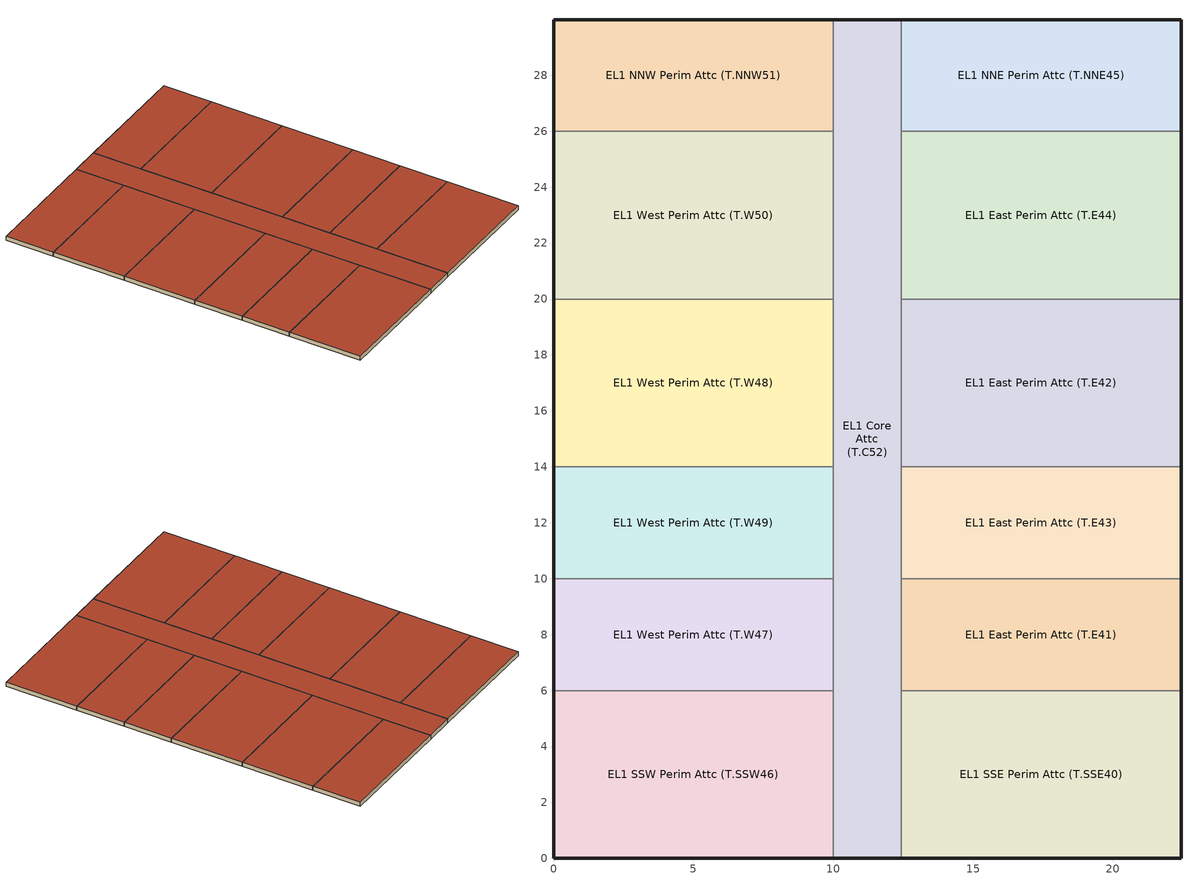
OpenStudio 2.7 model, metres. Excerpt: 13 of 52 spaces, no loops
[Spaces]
EL1 SSE Perim Attc (T.SSE40)
 floor to EL1 SSE Perim Spc (T.SSE27): 22.43,6 22.43,0 12.44,0 12.44,6 z5.46
 wall outside: 12.44,0 22.43,0 22.43,6 z5.46:5.79
 wall to EL1 East Perim Attc (T.E41): 22.43,6 12.44,6 z5.46:5.79
 wall to EL1 Core Attc (T.C52): 12.44,6 12.44,0 z5.46:5.79
 roof outside: 22.43,0 22.43,6 12.44,6 12.44,0 z5.79
EL1 East Perim Attc (T.E41)
 floor to EL1 East Perim Spc (T.E28): 22.43,10 22.43,6 12.44,6 12.44,10 z5.46
 wall outside: 22.43,6 22.43,10 z5.46:5.79
 wall to EL1 East Perim Attc (T.E43): 22.43,10 12.44,10 z5.46:5.79
 wall to EL1 Core Attc (T.C52): 12.44,10 12.44,6 z5.46:5.79
 roof outside: 22.43,6 22.43,10 12.44,10 12.44,6 z5.79
EL1 East Perim Attc (T.E42)
 floor to EL1 East Perim Spc (T.E29): 22.43,19.99 22.43,14 12.44,14 12.44,19.99 z5.46
 wall outside: 22.43,14 22.43,19.99 z5.46:5.79
 wall to EL1 East Perim Attc (T.E44): 22.43,19.99 12.44,19.99 z5.46:5.79
 wall to EL1 Core Attc (T.C52): 12.44,19.99 12.44,14 z5.46:5.79
 wall to EL1 East Perim Attc (T.E43): 12.44,14 22.43,14 z5.46:5.79
 roof outside: 22.43,14 22.43,19.99 12.44,19.99 12.44,14 z5.79
EL1 East Perim Attc (T.E43)
 floor to EL1 East Perim Spc (T.E30): 22.43,14 22.43,10 12.44,10 12.44,14 z5.46
 wall outside: 22.43,10 22.43,14 z5.46:5.79
 wall to EL1 Core Attc (T.C52): 12.44,14 12.44,10 z5.46:5.79
 roof outside: 22.43,10 22.43,14 12.44,14 12.44,10 z5.79
EL1 East Perim Attc (T.E44)
 floor to EL1 East Perim Spc (T.E31): 22.43,25.99 22.43,19.99 12.44,19.99 12.44,25.99 z5.46
 wall outside: 22.43,19.99 22.43,25.99 z5.46:5.79
 wall to EL1 NNE Perim Attc (T.NNE45): 22.43,25.99 12.44,25.99 z5.46:5.79
 wall to EL1 Core Attc (T.C52): 12.44,25.99 12.44,19.99 z5.46:5.79
 roof outside: 22.43,19.99 22.43,25.99 12.44,25.99 12.44,19.99 z5.79
EL1 NNE Perim Attc (T.NNE45)
 floor to EL1 NNE Perim Spc (T.NNE32): 22.43,29.99 22.43,25.99 12.44,25.99 12.44,29.99 z5.46
 wall outside: 22.43,25.99 22.43,29.99 12.44,29.99 z5.46:5.79
 wall to EL1 Core Attc (T.C52): 12.44,29.99 12.44,25.99 z5.46:5.79
 roof outside: 22.43,25.99 22.43,29.99 12.44,29.99 12.44,25.99 z5.79
EL1 SSW Perim Attc (T.SSW46)
 floor to EL1 SSW Perim Spc (T.SSW33): 10,6 10,0 0,0 0,6 z5.46
 wall outside: 0,6 0,0 10,0 z5.46:5.79
 wall to EL1 Core Attc (T.C52): 10,0 10,6 z5.46:5.79
 wall to EL1 West Perim Attc (T.W47): 10,6 0,6 z5.46:5.79
 roof outside: 10,0 10,6 0,6 0,0 z5.79
EL1 West Perim Attc (T.W47)
 floor to EL1 West Perim Spc (T.W34): 10,10 10,6 0,6 0,10 z5.46
 wall outside: 0,10 0,6 z5.46:5.79
 wall to EL1 Core Attc (T.C52): 10,6 10,10 z5.46:5.79
 wall to EL1 West Perim Attc (T.W49): 10,10 0,10 z5.46:5.79
 roof outside: 10,6 10,10 0,10 0,6 z5.79
EL1 West Perim Attc (T.W48)
 floor to EL1 West Perim Spc (T.W35): 10,19.99 10,14 0,14 0,19.99 z5.46
 wall outside: 0,19.99 0,14 z5.46:5.79
 wall to EL1 West Perim Attc (T.W49): 0,14 10,14 z5.46:5.79
 wall to EL1 Core Attc (T.C52): 10,14 10,19.99 z5.46:5.79
 wall to EL1 West Perim Attc (T.W50): 10,19.99 0,19.99 z5.46:5.79
 roof outside: 10,14 10,19.99 0,19.99 0,14 z5.79
EL1 West Perim Attc (T.W49)
 floor to EL1 West Perim Spc (T.W36): 10,14 10,10 0,10 0,14 z5.46
 wall outside: 0,14 0,10 z5.46:5.79
 wall to EL1 Core Attc (T.C52): 10,10 10,14 z5.46:5.79
 roof outside: 10,10 10,14 0,14 0,10 z5.79
EL1 West Perim Attc (T.W50)
 floor to EL1 West Perim Spc (T.W37): 10,25.99 10,19.99 0,19.99 0,25.99 z5.46
 wall outside: 0,25.99 0,19.99 z5.46:5.79
 wall to EL1 Core Attc (T.C52): 10,19.99 10,25.99 z5.46:5.79
 wall to EL1 NNW Perim Attc (T.NNW51): 10,25.99 0,25.99 z5.46:5.79
 roof outside: 10,19.99 10,25.99 0,25.99 0,19.99 z5.79
EL1 NNW Perim Attc (T.NNW51)
 floor to EL1 NNW Perim Spc (T.NNW38): 10,29.99 10,25.99 0,25.99 0,29.99 z5.46
 wall outside: 10,29.99 0,29.99 0,25.99 z5.46:5.79
 wall to EL1 Core Attc (T.C52): 10,25.99 10,29.99 z5.46:5.79
 roof outside: 10,25.99 10,29.99 0,29.99 0,25.99 z5.79
EL1 Core Attc (T.C52)
 floor to EL1 Core Spc (T.C39): 12.44,29.99 12.44,0 10,0 10,29.99 z5.46
 wall outside: 12.44,29.99 10,29.99 / 10,0 12.44,0 z5.46:5.79
 roof outside: 12.44,0 12.44,29.99 10,29.99 10,0 z5.79
[Building]
-MFm-CEC T24-CEC6 created: 2019-03-25 23:09:59 -0600: Default Construction Set=DEER 1985 - MFm - CEC T24-CEC6; Standards Number of Stories=2; Standards Number of Above Ground Stories=2; Standards Building Type=MFm
[Site]
TORRANCE-MUNI-AP_-_USA: Latitude {deg}=33.8; Longitude {deg}=-118.33; Time Zone {hr}=-8; Elevation {m}=27; Terrain=City
[ClimateZones]
Climate Zone Institution Name 1=CEC; Climate Zone Document Name 1=California Climate Zone Descriptions; Climate Zone Document Year 1=1995; Climate Zone Value 1=6; Climate Zone Institution Name 2=ASHRAE; Climate Zone Document Name 2=ANSI/ASHRAE Standard 169; Climate Zone Document Year 2=2006
[Site:WaterMainsTemperature]
Calculation Method=Correlation; Annual Average Outdoor Air Temperature {C}=16.35; Maximum Difference In Monthly Average Outdoor Air Temperatures {deltaC}=8.5
[SizingPeriod:DesignDay] Barometric Pressure {Pa}=101001; Sky Clearness=0; Rain Indicator=0; Snow Indicator=0; Day of Month=21; Daylight Saving Time Indicator=0; Humidity Indicating Type=Wetbulb; Dry-Bulb Temperature Range Modifier Type=DefaultMultipliers
Name | Maximum Dry-Bulb Temperature {C} | Daily Dry-Bulb Temperature Range {deltaC} | Humidity Indicating Conditions at Maximum Dry-Bulb | Wind Speed {m/s} | Wind Direction {deg} | Month | Day Type | Solar Model Indicator | ASHRAE Taub | ASHRAE Taud
TORRANCE-MUNICIPAL Ann Htg 99.6% Condns DB | 3 | 0 | 3 | 1.9 | 270 | 1 | WinterDesignDay | ASHRAEClearSky
TORRANCE-MUNICIPAL Ann Clg 0.4% Condns DB=>MCWB | 30.6 | 7 | 18.8 | 4.5 | 292 | 8 | SummerDesignDay | ASHRAETau | 0.445 | 2.094
TORRANCE-MUNICIPAL JUN Clg 0.4% Condns DB=>MCWB | 30 | 7.3 | 19.3 | 6.1 | 292 | 6 | SummerDesignDay | ASHRAETau | 0.391 | 2.287
TORRANCE-MUNICIPAL AUG Clg 0.4% Condns DB=>MCWB | 30 | 7 | 19.1 | 5.3 | 292 | 8 | SummerDesignDay | ASHRAETau | 0.445 | 2.094
TORRANCE-MUNICIPAL JUL Clg 0.4% Condns DB=>MCWB | 30 | 6.5 | 23.8 | 5 | 292 | 7 | SummerDesignDay | ASHRAETau | 0.457 | 2.037
TORRANCE-MUNICIPAL OCT Clg 0.4% Condns DB=>MCWB | 32.9 | 11.7 | 17.7 | 1.2 | 270 | 10 | SummerDesignDay | ASHRAETau | 0.385 | 2.25
TORRANCE-MUNICIPAL SEP Clg 0.4% Condns DB=>MCWB | 33 | 7.7 | 17.8 | 3.1 | 292 | 9 | SummerDesignDay | ASHRAETau | 0.39 | 2.327
TORRANCE-MUNICIPAL NOV Clg 0.4% Condns DB=>MCWB | 30.4 | 0 | 14.8 | 2.3 | 202 | 11 | SummerDesignDay | ASHRAETau | 0.338 | 2.473
[Site:GroundTemperature:BuildingSurface]
19.527, 19.502, 19.536, 19.598, 20.002, 21.64, 22.225, 22.375, 21.449, 20.121, 19.802, 19.633
[Material:NoMass] Roughness=Smooth; Thermal Absorptance=0.9; Solar Absorptance=0.7
Name | Thermal Resistance {m2-K/W} | Visible Absorptance
Typical Insulation R-6.43 | 1.13152 | 0.7
Typical Insulation R-14.67 | 2.58305 | 0.7
Typical Insulation | 0.0282222 | 0.7
Typical Carpet Pad | 0.21648 | 0.8
[Material]
Name | Roughness | Thickness {m} | Conductivity {W/m-K} | Density {kg/m3} | Specific Heat {J/kg-K} | Thermal Absorptance | Solar Absorptance | Visible Absorptance
G01 13mm gypsum board | Smooth | 0.0127 | 0.16 | 800 | 1090 | 0.9 | 0.7 | 0.5
6 in. Normalweight Concrete Floor | MediumRough | 0.1524 | 2.31 | 2322 | 832 | 0.9 | 0.7 | 0.7
25mm Stucco | Smooth | 0.0254 | 0.72 | 1856 | 840 | 0.9 | 0.7 | 0.7
5/8 in. Gypsum Board | MediumSmooth | 0.0159 | 0.16 | 800 | 1090 | 0.9 | 0.7 | 0.7
Roof Membrane | VeryRough | 0.0095 | 0.16 | 1121.29 | 1460 | 0.9 | 0.7 | 0.7
Metal Roof Surface; F08 Metal surface | Smooth | 0.0008 | 45.28 | 7824 | 500 | 0.9 | 0.7 | 0.7
8 in. Concrete Block Basement Wall | MediumRough | 0.2032 | 1.326 | 1842 | 912 | 0.9 | 0.7 | 0.7
G05 25mm wood | MediumSmooth | 0.0254 | 0.15 | 608 | 1630 | 0.9 | 0.5 | 0.5
Acoustic Tile - 1/2 in. | MediumSmooth | 0.0127 | 0.0576335 | 288.332 | 795.492 |  | 0 | 0
Std Wood 6inch | MediumSmooth | 0.15 | 0.12 | 540 | 1210 | 0.9 | 0.7 | 0.7
[DefaultConstructionSet]
Name | Default Exterior Surface Constructions | Default Interior Surface Constructions | Default Ground Contact Surface Constructions | Default Exterior SubSurface Constructions | Default Interior SubSurface Constructions | Interior Partition Construction
DEER 1985 - MFm - CEC T24-CEC6 | Default Surface Constructions 1 | Default Surface Constructions 2 | Default Surface Constructions 3 | Default Sub Surface Constructions 1 | Default Sub Surface Constructions 2 | Typical Interior Partition
DEER 1985 - Plenum - CEC T24-CEC6 | Default Surface Constructions 4 | Default Surface Constructions 5 | Default Surface Constructions 6 | Default Sub Surface Constructions 3 | Default Sub Surface Constructions 4
[DefaultSurfaceConstructions]
Name | Floor Construction | Wall Construction | Roof Ceiling Construction
Default Surface Constructions 1 | DEER Uncarpeted 6in Slab Floor | DEER HiRiseResHtlMtl Exterior Metal Framed Wall R-7.92 | DEER HiRiseResHtlMtl Exterior Mass Roof R-15.17
Default Surface Constructions 2 | DEER Carpeted 6in Slab Floor | Typical Interior Wall | DEER Carpeted 6in Slab Floor
Default Surface Constructions 3 | DEER Carpeted 6in Slab Floor | Typical Uninsulated Basement Mass Wall
Default Surface Constructions 4; Default Surface Constructions 6
Default Surface Constructions 5 | Plenum Acoustical Tile
[Construction]
DEER Uncarpeted 6in Slab Floor: Typical Insulation R-6.43, 6 in. Normalweight Concrete Floor
DEER HiRiseResHtlMtl Exterior Metal Framed Wall R-7.92: 25mm Stucco, 5/8 in. Gypsum Board, Typical Insulation R-6.43, 5/8 in. Gypsum Board
DEER HiRiseResHtlMtl Exterior Mass Roof R-15.17: Roof Membrane, Typical Insulation R-14.67, Metal Roof Surface
DEER Carpeted 6in Slab Floor: Typical Insulation, 6 in. Normalweight Concrete Floor, Typical Carpet Pad
Typical Interior Wall: G01 13mm gypsum board, G01 13mm gypsum board
Typical Uninsulated Basement Mass Wall: 8 in. Concrete Block Basement Wall
DEER Metal Framed Window U-1.23 SHGC 0.82: Simple Glazing U-1.23 SHGC 0.82
DEER Metal Framed Window U-1.23 SHGC 0.82 1: Simple Glazing U-1.23 SHGC 0.82 1
Typical Uninsulated Swinging Door: Typical Insulation
U 0.98 SHGC 0.68 Sgl Ref-B-H Clr 6mm: REF B CLEAR HI 6MM
Typical Insulated Metal Door: F08 Metal surface, Typical Insulation
DEER Skylight U-1.31 SHGC 0.61: Simple Glazing U-1.23 SHGC 0.61
Typical Interior Window: Clear 3mm
Typical Interior Door; Typical Interior Partition: G05 25mm wood
Plenum Acoustical Tile: Acoustic Tile - 1/2 in.
InteriorFurnishings: Std Wood 6inch
[DefaultSubSurfaceConstructions]
Name | Fixed Window Construction | Operable Window Construction | Door Construction | Glass Door Construction | Overhead Door Construction | Skylight Construction | Tubular Daylight Dome Construction | Tubular Daylight Diffuser Construction
Default Sub Surface Constructions 1 | DEER Metal Framed Window U-1.23 SHGC 0.82 | DEER Metal Framed Window U-1.23 SHGC 0.82 1 | Typical Uninsulated Swinging Door | U 0.98 SHGC 0.68 Sgl Ref-B-H Clr 6mm | Typical Insulated Metal Door | DEER Skylight U-1.31 SHGC 0.61 | Typical Interior Window | Typical Interior Window
Default Sub Surface Constructions 2 | Typical Interior Window | Typical Interior Window | Typical Interior Door
Default Sub Surface Constructions 3; Default Sub Surface Constructions 4
[WindowMaterial:SimpleGlazingSystem] U-Factor {W/m2-K}=7; Visible Transmittance=0.25
Name | Solar Heat Gain Coefficient
Simple Glazing U-1.23 SHGC 0.82; Simple Glazing U-1.23 SHGC 0.82 1 | 0.82
Simple Glazing U-1.23 SHGC 0.61 | 0.61
[WindowMaterial:Glazing] Optical Data Type=SpectralAverage; Infrared Transmittance at Normal Incidence=0; Front Side Infrared Hemispherical Emissivity=0.84; Conductivity {W/m-K}=0.9; Dirt Correction Factor for Solar and Visible Transmittance=1; Solar Diffusing=No
Name | Thickness {m} | Solar Transmittance at Normal Incidence | Front Side Solar Reflectance at Normal Incidence | Back Side Solar Reflectance at Normal Incidence | Visible Transmittance at Normal Incidence | Front Side Visible Reflectance at Normal Incidence | Back Side Visible Reflectance at Normal Incidence | Back Side Infrared Hemispherical Emissivity
REF B CLEAR HI 6MM | 0.006 | 0.24 | 0.16 | 0.32 | 0.3 | 0.16 | 0.29 | 0.6
Clear 3mm | 0.003 | 0.837 | 0.075 | 0.075 | 0.898 | 0.081 | 0.081 | 0.84
[BuildingStory]
EL1 Top Flr
[Space] Space Type=Plenum; Building Story=EL1 Top Flr
Name | Thermal Zone
EL1 SSE Perim Attc (T.SSE40) | EL1 SSE Perim Attc (T.SSE40) ZN
EL1 East Perim Attc (T.E41) | EL1 East Perim Attc (T.E41) ZN
EL1 East Perim Attc (T.E42) | EL1 East Perim Attc (T.E42) ZN
EL1 East Perim Attc (T.E43) | EL1 East Perim Attc (T.E43) ZN
EL1 East Perim Attc (T.E44) | EL1 East Perim Attc (T.E44) ZN
EL1 NNE Perim Attc (T.NNE45) | EL1 NNE Perim Attc (T.NNE45) ZN
EL1 SSW Perim Attc (T.SSW46) | EL1 SSW Perim Attc (T.SSW46) ZN
EL1 West Perim Attc (T.W47) | EL1 West Perim Attc (T.W47) ZN
EL1 West Perim Attc (T.W48) | EL1 West Perim Attc (T.W48) ZN
EL1 West Perim Attc (T.W49) | EL1 West Perim Attc (T.W49) ZN
EL1 West Perim Attc (T.W50) | EL1 West Perim Attc (T.W50) ZN
EL1 NNW Perim Attc (T.NNW51) | EL1 NNW Perim Attc (T.NNW51) ZN
EL1 Core Attc (T.C52) | EL1 Core Attc (T.C52) ZN
[SpaceType]
Plenum: Default Construction Set=DEER 1985 - Plenum - CEC T24-CEC6; Default Schedule Set=Plenum Schedule Set; Standards Space Type=Plenum
[DefaultScheduleSet]
Plenum Schedule Set
[ThermostatSetpoint:DualSetpoint]
Plenum Thermostat 1; Plenum Thermostat 3; Plenum Thermostat 4; Plenum Thermostat 5; Plenum Thermostat 6; Plenum Thermostat 11; Plenum Thermostat 13; Plenum Thermostat 15; Plenum Thermostat 17; Plenum Thermostat 19; Plenum Thermostat 20; Plenum Thermostat 21; Plenum Thermostat 22
[SpaceInfiltration:DesignFlowRate] Schedule=Always On Discrete; Design Flow Rate Calculation Method=Flow/ExteriorArea; Constant Term Coefficient=0; Temperature Term Coefficient=0; Velocity Term Coefficient=0.224; Velocity Squared Term Coefficient=0
Name | Space or SpaceType | Flow per Exterior Surface Area {m3/s-m2}
EL1 Core Attc (T.C52) Infiltration | EL1 Core Attc (T.C52) | 4.22653e-06
EL1 East Perim Attc (T.E41) Infiltration | EL1 East Perim Attc (T.E41) | 6.27118e-06
EL1 East Perim Attc (T.E42) Infiltration | EL1 East Perim Attc (T.E42) | 6.27118e-06
EL1 East Perim Attc (T.E43) Infiltration | EL1 East Perim Attc (T.E43) | 6.27118e-06
EL1 East Perim Attc (T.E44) Infiltration | EL1 East Perim Attc (T.E44) | 6.27118e-06
EL1 NNE Perim Attc (T.NNE45) Infiltration | EL1 NNE Perim Attc (T.NNE45) | 2.03021e-05
EL1 NNW Perim Attc (T.NNW51) Infiltration | EL1 NNW Perim Attc (T.NNW51) | 2.03022e-05
EL1 SSE Perim Attc (T.SSE40) Infiltration | EL1 SSE Perim Attc (T.SSE40) | 1.58651e-05
EL1 SSW Perim Attc (T.SSW46) Infiltration | EL1 SSW Perim Attc (T.SSW46) | 1.58652e-05
EL1 West Perim Attc (T.W47) Infiltration | EL1 West Perim Attc (T.W47) | 6.27124e-06
EL1 West Perim Attc (T.W48) Infiltration | EL1 West Perim Attc (T.W48) | 6.27124e-06
EL1 West Perim Attc (T.W49) Infiltration | EL1 West Perim Attc (T.W49) | 6.27124e-06
EL1 West Perim Attc (T.W50) Infiltration | EL1 West Perim Attc (T.W50) | 6.27124e-06
[ThermalZone] Use Ideal Air Loads=No
Name | Thermostat
EL1 Core Attc (T.C52) ZN | Plenum Thermostat 1
EL1 East Perim Attc (T.E41) ZN | Plenum Thermostat 3
EL1 East Perim Attc (T.E42) ZN | Plenum Thermostat 4
EL1 East Perim Attc (T.E43) ZN | Plenum Thermostat 5
EL1 East Perim Attc (T.E44) ZN | Plenum Thermostat 6
EL1 NNE Perim Attc (T.NNE45) ZN | Plenum Thermostat 11
EL1 NNW Perim Attc (T.NNW51) ZN | Plenum Thermostat 13
EL1 SSE Perim Attc (T.SSE40) ZN | Plenum Thermostat 15
EL1 SSW Perim Attc (T.SSW46) ZN | Plenum Thermostat 17
EL1 West Perim Attc (T.W47) ZN | Plenum Thermostat 19
EL1 West Perim Attc (T.W48) ZN | Plenum Thermostat 20
EL1 West Perim Attc (T.W49) ZN | Plenum Thermostat 21
EL1 West Perim Attc (T.W50) ZN | Plenum Thermostat 22
[Sizing:Zone] Zone Cooling Design Supply Air Temperature Input Method=SupplyAirTemperature; Zone Cooling Design Supply Air Temperature {C}=14; Zone Cooling Design Supply Air Temperature Difference {deltaC}=11.11; Zone Heating Design Supply Air Temperature Input Method=SupplyAirTemperature; Zone Heating Design Supply Air Temperature {C}=40; Zone Heating Design Supply Air Temperature Difference {deltaC}=11.11; Zone Cooling Design Supply Air Humidity Ratio {kg-H2O/kg-air}=0.0085; Zone Heating Design Supply Air Humidity Ratio {kg-H2O/kg-air}=0.008; Cooling Design Air Flow Method=DesignDay; Heating Design Air Flow Method=DesignDay; Account for Dedicated Outdoor Air System=No; Dedicated Outdoor Air System Control Strategy=NeutralSupplyAir; Dedicated Outdoor Air Low Setpoint Temperature for Design {C}=autosize; Dedicated Outdoor Air High Setpoint Temperature for Design {C}=autosize
EL1 Core Attc (T.C52) ZN; EL1 Core Plnm (G.C26) ZN; EL1 East Perim Attc (T.E41) ZN; EL1 East Perim Attc (T.E42) ZN; EL1 East Perim Attc (T.E43) ZN; EL1 East Perim Attc (T.E44) ZN; EL1 East Perim Plnm (G.E15) ZN; EL1 East Perim Plnm (G.E16) ZN; EL1 East Perim Plnm (G.E17) ZN; EL1 East Perim Plnm (G.E18) ZN; EL1 NNE Perim Attc (T.NNE45) ZN; EL1 NNE Perim Plnm (G.NNE19) ZN; EL1 NNW Perim Attc (T.NNW51) ZN; EL1 NNW Perim Plnm (G.NNW25) ZN; EL1 SSE Perim Attc (T.SSE40) ZN; EL1 SSE Perim Plnm (G.SSE14) ZN; EL1 SSW Perim Attc (T.SSW46) ZN; EL1 SSW Perim Plnm (G.SSW20) ZN; EL1 West Perim Attc (T.W47) ZN; EL1 West Perim Attc (T.W48) ZN; EL1 West Perim Attc (T.W49) ZN; EL1 West Perim Attc (T.W50) ZN; EL1 West Perim Plnm (G.W21) ZN; EL1 West Perim Plnm (G.W22) ZN; EL1 West Perim Plnm (G.W23) ZN; EL1 West Perim Plnm (G.W24) ZN
[AvailabilityManager:NightCycle] Control Type=CycleOnAny; Thermostat Tolerance {deltaC}=1; Cycling Run Time {s}=1800
Availability Manager Night Cycle 1; Availability Manager Night Cycle 2; Availability Manager Night Cycle 3; Availability Manager Night Cycle 4; Availability Manager Night Cycle 5; Availability Manager Night Cycle 6; Availability Manager Night Cycle 7; Availability Manager Night Cycle 8; Availability Manager Night Cycle 9; Availability Manager Night Cycle 10; Availability Manager Night Cycle 11; Availability Manager Night Cycle 12; Availability Manager Night Cycle 13; Availability Manager Night Cycle 14; Availability Manager Night Cycle 15; Availability Manager Night Cycle 16; Availability Manager Night Cycle 17; Availability Manager Night Cycle 18; Availability Manager Night Cycle 19; Availability Manager Night Cycle 20; Availability Manager Night Cycle 21; Availability Manager Night Cycle 22; Availability Manager Night Cycle 23; Availability Manager Night Cycle 24; Availability Manager Night Cycle 25; Availability Manager Night Cycle 26
[InternalMass:Definition]
Internal Mass Definition 1: Construction=InteriorFurnishings; Design Level Calculation Method=SurfaceArea/Area; Surface Area per Space Floor Area=2
[InternalMass] Internal Mass Definition=Internal Mass Definition 1; Multiplier=1
Name | Space or SpaceType
EL1 East Perim Attc (T.E43) Mass | EL1 East Perim Attc (T.E43)
EL1 West Perim Attc (T.W49) Mass | EL1 West Perim Attc (T.W49)
EL1 West Perim Attc (T.W50) Mass | EL1 West Perim Attc (T.W50)
EL1 East Perim Attc (T.E44) Mass | EL1 East Perim Attc (T.E44)
EL1 NNE Perim Attc (T.NNE45) Mass | EL1 NNE Perim Attc (T.NNE45)
EL1 East Perim Attc (T.E42) Mass | EL1 East Perim Attc (T.E42)
EL1 East Perim Attc (T.E41) Mass | EL1 East Perim Attc (T.E41)
EL1 SSE Perim Attc (T.SSE40) Mass | EL1 SSE Perim Attc (T.SSE40)
EL1 SSW Perim Attc (T.SSW46) Mass | EL1 SSW Perim Attc (T.SSW46)
EL1 West Perim Attc (T.W47) Mass | EL1 West Perim Attc (T.W47)
EL1 West Perim Attc (T.W48) Mass | EL1 West Perim Attc (T.W48)
EL1 NNW Perim Attc (T.NNW51) Mass | EL1 NNW Perim Attc (T.NNW51)
EL1 Core Attc (T.C52) Mass | EL1 Core Attc (T.C52)
[Schedule:Constant]
Always On Discrete: Value=1
